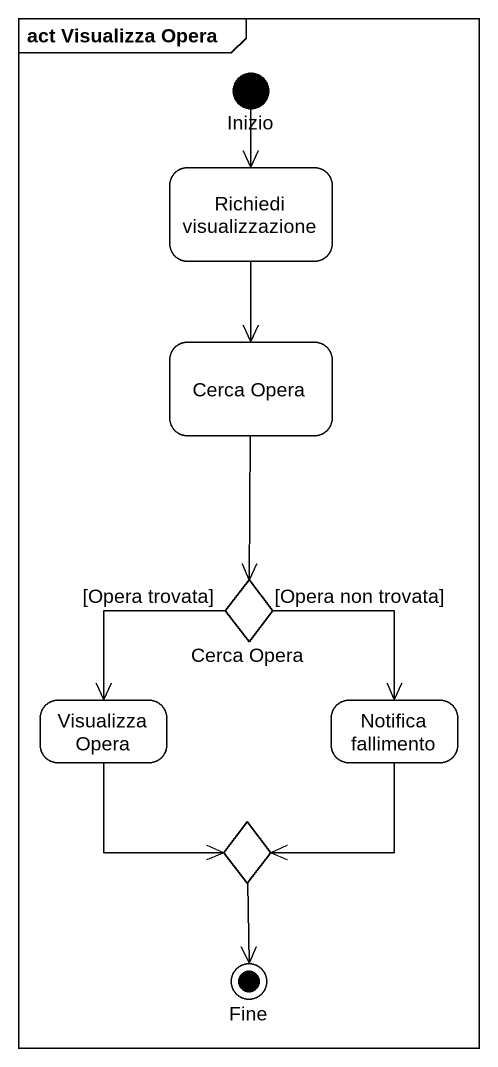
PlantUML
@startuml
mainframe act Visualizza Opera
hide empty description
state Inizio <<start>>
state "Richiedi visualizzazione" as Richiedi_visualizzazione
state "Cerca Opera" as Cerca_Opera
state "Cerca Opera" as Cerca_Opera_2 <<choice>>
state "Visualizza Opera" as Visualizza_Opera
state "Notifica fallimento" as Notifica_fallimento
state choice1 <<choice>>
state Fine <<end>>
Inizio --> Richiedi_visualizzazione
Richiedi_visualizzazione --> Cerca_Opera
Cerca_Opera --> Cerca_Opera_2
Cerca_Opera_2 --> Visualizza_Opera : [Opera trovata]
Cerca_Opera_2 --> Notifica_fallimento : [Opera non trovata]
Visualizza_Opera --> choice1
Notifica_fallimento --> choice1
choice1 --> Fine
@enduml
